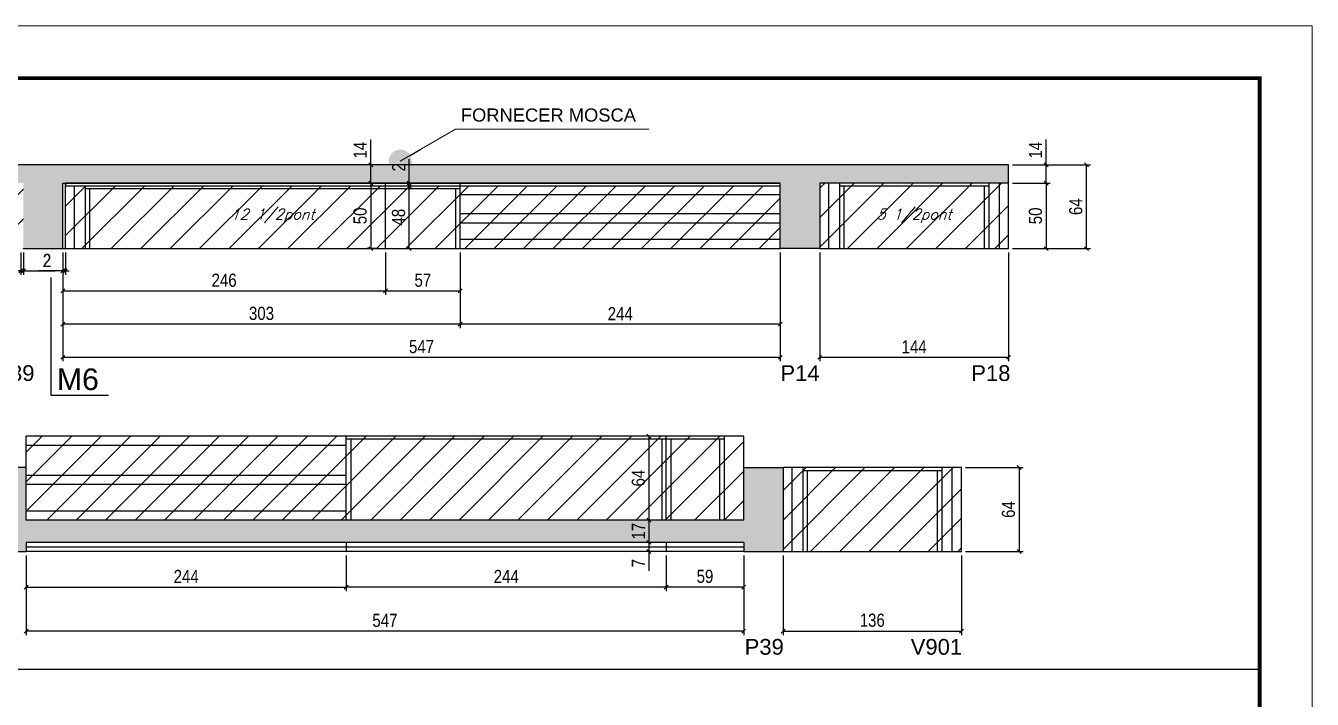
# Model space of a CAD drawing. Extents: x 3309 to 9563, y -2522 to 14608.
# Drawn here: x 5412 to 6393, y 6054 to 6568 of the extents above; entities that cross this region are included whole.
import ezdxf

# ---------------------------------------------------------------- set-up
doc = ezdxf.new("R2010")
doc.units = 0
doc.linetypes.add('DASHED', pattern=[0.75, 0.5, -0.25])
for name, color, linetype in [('5', 5, 'Continuous'), ('COTA', 241, 'Continuous'), ('NOMENCLATURA', 7, 'Continuous'), ('Painéis', 200, 'Continuous'), ('SARR_2.2x7', 40, 'Continuous'), ('SARR_3.5x7', 81, 'Continuous'), ('texto', 7, 'Continuous')]:
    doc.layers.add(name, color=color, linetype=linetype)
for name, color, linetype, lineweight in [('CARIMBO', 255, 'Continuous', 9), ('Folhas', 255, 'Continuous', 9), ('Hachura', 251, 'Continuous', 9), ('SARRAFO DE PRESSAO', 251, 'DASHED', 9)]:
    doc.layers.add(name, color=color, linetype=linetype, lineweight=lineweight)
doc.styles.add('ARIAL', font='arial.ttf')
doc.styles.add('COTA TECNICA', font='techl___.ttf', dxfattribs={"height": 10})
doc.styles.add('Romans', font='romans.shx')
doc.styles.get("Standard").update_dxf_attribs({"font": 'arial.ttf'})
doc.dimstyles.new('3x', dxfattribs={"dimtxt": 10, "dimasz": 5, "dimexe": 7, "dimexo": 5, "dimgap": 4, "dimtad": 1, "dimdec": 4, "dimlfac": 0.333333, "dimdsep": 46, "dimtxsty": 'Standard', "dimblk": 'DOT', "dimcen": 0.09, "dimclrd": 1, "dimclre": 1, "dimclrt": 2, "dimadec": 0, "dimazin": 2, "dimtfac": 1, "dimtdec": 4, "dimtmove": 0, "dimatfit": 3, "dimldrblk": 'DOT', "dimfxl": 1, "dimtolj": 1, "dimtzin": 0, "dimlwd": 9, "dimlwe": 9, "dimarcsym": 0})
doc.dimstyles.new('PAINEL', dxfattribs={"dimtxt": 10, "dimasz": 3, "dimexe": 3, "dimexo": 3, "dimgap": 3, "dimtad": 1, "dimdec": 1, "dimzin": 12, "dimdsep": 46, "dimtxsty": 'COTA TECNICA', "dimblk1": 'OBLIQUE', "dimblk2": 'OBLIQUE', "dimsah": 1, "dimcen": 0.9, "dimclrd": 4, "dimclre": 4, "dimclrt": 240, "dimadec": 1, "dimazin": 3, "dimtfac": 1, "dimtdec": 1, "dimtmove": 0, "dimatfit": 3, "dimfxl": 1, "dimtolj": 1, "dimtzin": 12, "dimarcsym": 0})

# ---------------------------------------------------------------- blocks, each defined once
blk = doc.blocks.new('9999999999')
at = {"layer": 'Folhas'}
blk.add_lwpolyline([(98138.98, 34190.21), (99623.98, 34190.21), (99623.98, 35240.21), (98138.98, 35240.21)], close=True, dxfattribs=at)
at = {"layer": 'Folhas', "color": 30, "const_width": 3}
blk.add_lwpolyline([(98213.98, 34230.21), (99583.98, 34230.21), (99583.98, 35200.21), (98213.98, 35200.21)], close=True, dxfattribs=at)
blk = doc.blocks.new('_Oblique')
at = {"color": 0, "linetype": 'ByBlock', "lineweight": -2}
blk.add_line((-0.5, -0.5), (0.5, 0.5), dxfattribs=at)
blk = doc.blocks.new('*D1060')
at = {"layer": 'COTA', "color": 4, "linetype": 'ByBlock', "lineweight": -2, "transparency": 16777216}
for p, q in [((5440.38, 6394.85), (5440.38, 6312)), ((5987.38, 6394.85), (5987.38, 6312)), ((5440.38, 6315), (5987.38, 6315))]:
    blk.add_line(p, q, dxfattribs=at)
at = {"layer": 'Defpoints', "color": 0, "linetype": 'ByBlock', "transparency": 16777216}
for p in [(5440.38, 6397.85), (5987.38, 6397.85), (5987.38, 6315)]:
    blk.add_point(p, dxfattribs=at)
at = {"layer": 'COTA', "color": 4, "linetype": 'ByBlock', "lineweight": -2, "transparency": 16777216, "xscale": 3, "yscale": 3, "zscale": 3, "rotation": 180}
blk.add_blockref('_Oblique', (5440.38, 6315), dxfattribs=at)
at = {"layer": 'COTA', "color": 4, "linetype": 'ByBlock', "lineweight": -2, "transparency": 16777216, "xscale": 3, "yscale": 3, "zscale": 3}
blk.add_blockref('_Oblique', (5987.38, 6315), dxfattribs=at)
at = {"layer": 'COTA', "color": 240, "linetype": 'ByBlock', "transparency": 16777216, "insert": (5713.88, 6323.11), "char_height": 10, "attachment_point": 5, "style": 'COTA TECNICA'}
blk.add_mtext('\\A1;547', dxfattribs=at)
blk = doc.blocks.new('*D1061')
at = {"layer": 'COTA', "color": 4, "lineweight": -2, "transparency": 16777216}
for p, q in [((5743.38, 6394.85), (5743.38, 6337.25)), ((5987.38, 6394.85), (5987.38, 6337.25)), ((5987.38, 6340.25), (5743.38, 6340.25))]:
    blk.add_line(p, q, dxfattribs=at)
at = {"layer": 'Defpoints', "color": 0, "transparency": 16777216}
for p in [(5743.38, 6397.85), (5987.38, 6397.85), (5743.38, 6340.25)]:
    blk.add_point(p, dxfattribs=at)
at = {"layer": 'COTA', "color": 4, "lineweight": -2, "transparency": 16777216, "xscale": 3, "yscale": 3, "zscale": 3, "rotation": 180}
blk.add_blockref('_Oblique', (5743.38, 6340.25), dxfattribs=at)
at = {"layer": 'COTA', "color": 4, "lineweight": -2, "transparency": 16777216, "xscale": 3, "yscale": 3, "zscale": 3}
blk.add_blockref('_Oblique', (5987.38, 6340.25), dxfattribs=at)
at = {"layer": 'COTA', "color": 240, "transparency": 16777216, "insert": (5865.38, 6348.32), "char_height": 10, "attachment_point": 5, "style": 'COTA TECNICA'}
blk.add_mtext('\\A1;244', dxfattribs=at)
blk = doc.blocks.new('*D1062')
at = {"layer": 'COTA', "color": 4, "lineweight": -2, "transparency": 16777216}
for p, q in [((5440.38, 6394.85), (5440.38, 6337.25)), ((5743.38, 6394.85), (5743.38, 6337.25)), ((5743.38, 6340.25), (5440.38, 6340.25))]:
    blk.add_line(p, q, dxfattribs=at)
at = {"layer": 'Defpoints', "color": 0, "transparency": 16777216}
for p in [(5440.38, 6397.85), (5743.38, 6397.85), (5440.38, 6340.25)]:
    blk.add_point(p, dxfattribs=at)
at = {"layer": 'COTA', "color": 4, "lineweight": -2, "transparency": 16777216, "xscale": 3, "yscale": 3, "zscale": 3, "rotation": 180}
blk.add_blockref('_Oblique', (5440.38, 6340.25), dxfattribs=at)
at = {"layer": 'COTA', "color": 4, "lineweight": -2, "transparency": 16777216, "xscale": 3, "yscale": 3, "zscale": 3}
blk.add_blockref('_Oblique', (5743.38, 6340.25), dxfattribs=at)
at = {"layer": 'COTA', "color": 240, "transparency": 16777216, "insert": (5591.88, 6348.47), "char_height": 10, "attachment_point": 5, "style": 'COTA TECNICA'}
blk.add_mtext('\\A1;303', dxfattribs=at)
blk = doc.blocks.new('*D1063')
at = {"layer": 'COTA', "color": 4, "lineweight": -2, "transparency": 16777216}
for p, q in [((6017.38, 6394.85), (6017.38, 6312)), ((6161.38, 6394.85), (6161.38, 6312)), ((6017.38, 6315), (6161.38, 6315))]:
    blk.add_line(p, q, dxfattribs=at)
at = {"layer": 'Defpoints', "color": 0, "transparency": 16777216}
for p in [(6017.38, 6397.85), (6161.38, 6397.85), (6161.38, 6315)]:
    blk.add_point(p, dxfattribs=at)
at = {"layer": 'COTA', "color": 4, "lineweight": -2, "transparency": 16777216, "xscale": 3, "yscale": 3, "zscale": 3, "rotation": 180}
blk.add_blockref('_Oblique', (6017.38, 6315), dxfattribs=at)
at = {"layer": 'COTA', "color": 4, "lineweight": -2, "transparency": 16777216, "xscale": 3, "yscale": 3, "zscale": 3}
blk.add_blockref('_Oblique', (6161.38, 6315), dxfattribs=at)
at = {"layer": 'COTA', "color": 240, "transparency": 16777216, "insert": (6089.38, 6323.07), "char_height": 10, "attachment_point": 5, "style": 'COTA TECNICA'}
blk.add_mtext('\\A1;144', dxfattribs=at)
blk = doc.blocks.new('*D1064')
at = {"layer": 'COTA', "color": 4, "lineweight": -2, "transparency": 16777216}
for p, q in [((6164.38, 6447.85), (6193.02, 6447.85)), ((6190.02, 6447.85), (6190.02, 6397.85)), ((6164.38, 6397.85), (6193.02, 6397.85))]:
    blk.add_line(p, q, dxfattribs=at)
at = {"layer": 'Defpoints', "color": 0, "transparency": 16777216}
for p in [(6161.38, 6447.85, 0), (6161.38, 6397.85, 0), (6190.02, 6397.85)]:
    blk.add_point(p, dxfattribs=at)
at = {"layer": 'COTA', "color": 4, "lineweight": -2, "transparency": 16777216, "xscale": 3, "yscale": 3, "zscale": 3}
for p, rotation in [((6190.02, 6447.85), 90), ((6190.02, 6397.85), 270)]:
    blk.add_blockref('_Oblique', p, dxfattribs=dict(at, rotation=rotation))
at = {"layer": 'COTA', "color": 240, "transparency": 16777216, "insert": (6181.91, 6422.85), "char_height": 10, "attachment_point": 5, "rotation": 90, "style": 'COTA TECNICA'}
blk.add_mtext('\\A1;50', dxfattribs=at)
blk = doc.blocks.new('*D1065')
at = {"layer": 'COTA', "color": 4, "lineweight": -2, "transparency": 16777216}
for p, q in [((6190.02, 6461.85), (6190.02, 6480.97)), ((6164.38, 6461.85), (6193.02, 6461.85)), ((6190.02, 6447.85), (6190.02, 6461.85)), ((6164.38, 6447.85), (6193.02, 6447.85))]:
    blk.add_line(p, q, dxfattribs=at)
at = {"layer": 'Defpoints', "color": 0, "transparency": 16777216}
for p in [(6161.38, 6461.85, 0), (6190.02, 6461.85), (6161.38, 6447.85, 0)]:
    blk.add_point(p, dxfattribs=at)
at = {"layer": 'COTA', "color": 4, "lineweight": -2, "transparency": 16777216, "xscale": 3, "yscale": 3, "zscale": 3}
for p, rotation in [((6190.02, 6461.85), 90), ((6190.02, 6447.85), 270)]:
    blk.add_blockref('_Oblique', p, dxfattribs=dict(at, rotation=rotation))
at = {"layer": 'COTA', "color": 240, "transparency": 16777216, "insert": (6181.95, 6472.91), "char_height": 10, "attachment_point": 5, "rotation": 90, "style": 'COTA TECNICA'}
blk.add_mtext('\\A1;14', dxfattribs=at)
blk = doc.blocks.new('*D1066')
at = {"layer": 'COTA', "color": 4, "lineweight": -2, "transparency": 16777216}
for p, q in [((6164.38, 6461.85), (6223.73, 6461.85)), ((6220.73, 6397.85), (6220.73, 6461.85)), ((6164.38, 6397.85), (6223.73, 6397.85))]:
    blk.add_line(p, q, dxfattribs=at)
at = {"layer": 'Defpoints', "color": 0, "transparency": 16777216}
for p in [(6161.38, 6461.85, 0), (6220.73, 6461.85), (6161.38, 6397.85, 0)]:
    blk.add_point(p, dxfattribs=at)
at = {"layer": 'COTA', "color": 4, "lineweight": -2, "transparency": 16777216, "xscale": 3, "yscale": 3, "zscale": 3}
for p, rotation in [((6220.73, 6461.85), 90), ((6220.73, 6397.85), 270)]:
    blk.add_blockref('_Oblique', p, dxfattribs=dict(at, rotation=rotation))
at = {"layer": 'COTA', "color": 240, "transparency": 16777216, "insert": (6212.63, 6429.85), "char_height": 10, "attachment_point": 5, "rotation": 90, "style": 'COTA TECNICA'}
blk.add_mtext('\\A1;64', dxfattribs=at)
blk = doc.blocks.new('*D1053')
at = {"layer": 'COTA', "color": 4, "lineweight": -2, "transparency": 16777216}
for p, q in [((5681.38, 6447.85), (5672.18, 6447.85)), ((5675.18, 6447.85), (5675.18, 6397.85)), ((5681.38, 6397.85), (5672.18, 6397.85))]:
    blk.add_line(p, q, dxfattribs=at)
at = {"layer": 'Defpoints', "color": 0, "transparency": 16777216}
for p in [(5684.38, 6447.85, 0), (5675.18, 6397.85), (5684.38, 6397.85, 0)]:
    blk.add_point(p, dxfattribs=at)
at = {"layer": 'COTA', "color": 4, "lineweight": -2, "transparency": 16777216, "xscale": 3, "yscale": 3, "zscale": 3}
for p, rotation in [((5675.18, 6447.85), 90), ((5675.18, 6397.85), 270)]:
    blk.add_blockref('_Oblique', p, dxfattribs=dict(at, rotation=rotation))
at = {"layer": 'COTA', "color": 240, "transparency": 16777216, "insert": (5667.07, 6422.85), "char_height": 10, "attachment_point": 5, "rotation": 90, "style": 'COTA TECNICA'}
blk.add_mtext('\\A1;50', dxfattribs=at)
blk = doc.blocks.new('*D1069')
at = {"layer": 'COTA', "color": 4, "lineweight": -2, "transparency": 16777216}
for p, q in [((5686.38, 6394.85), (5686.38, 6362.62)), ((5743.38, 6394.85), (5743.38, 6362.62)), ((5686.38, 6365.62), (5743.38, 6365.62))]:
    blk.add_line(p, q, dxfattribs=at)
at = {"layer": 'Defpoints', "color": 0, "transparency": 16777216}
for p in [(5686.38, 6397.85, 0), (5743.38, 6397.85, 0), (5743.38, 6365.62)]:
    blk.add_point(p, dxfattribs=at)
at = {"layer": 'COTA', "color": 4, "lineweight": -2, "transparency": 16777216, "xscale": 3, "yscale": 3, "zscale": 3, "rotation": 180}
blk.add_blockref('_Oblique', (5686.38, 6365.62), dxfattribs=at)
at = {"layer": 'COTA', "color": 4, "lineweight": -2, "transparency": 16777216, "xscale": 3, "yscale": 3, "zscale": 3}
blk.add_blockref('_Oblique', (5743.38, 6365.62), dxfattribs=at)
at = {"layer": 'COTA', "color": 240, "transparency": 16777216, "insert": (5714.88, 6373.73), "char_height": 10, "attachment_point": 5, "style": 'COTA TECNICA'}
blk.add_mtext('\\A1;57', dxfattribs=at)
blk = doc.blocks.new('*D1070')
at = {"layer": 'COTA', "color": 4, "lineweight": -2, "transparency": 16777216}
for p, q in [((5440.38, 6394.85), (5440.38, 6362.62)), ((5686.38, 6394.85), (5686.38, 6362.62)), ((5440.38, 6365.62), (5686.38, 6365.62))]:
    blk.add_line(p, q, dxfattribs=at)
at = {"layer": 'Defpoints', "color": 0, "transparency": 16777216}
for p in [(5440.38, 6397.85, 0), (5686.38, 6397.85, 0), (5686.38, 6365.62)]:
    blk.add_point(p, dxfattribs=at)
at = {"layer": 'COTA', "color": 4, "lineweight": -2, "transparency": 16777216, "xscale": 3, "yscale": 3, "zscale": 3, "rotation": 180}
blk.add_blockref('_Oblique', (5440.38, 6365.62), dxfattribs=at)
at = {"layer": 'COTA', "color": 4, "lineweight": -2, "transparency": 16777216, "xscale": 3, "yscale": 3, "zscale": 3}
blk.add_blockref('_Oblique', (5686.38, 6365.62), dxfattribs=at)
at = {"layer": 'COTA', "color": 240, "transparency": 16777216, "insert": (5563.38, 6373.72), "char_height": 10, "attachment_point": 5, "style": 'COTA TECNICA'}
blk.add_mtext('\\A1;246', dxfattribs=at)
blk = doc.blocks.new('*D1071')
at = {"layer": 'COTA', "color": 4, "lineweight": -2, "transparency": 16777216}
for p, q in [((5440.38, 6394.85), (5440.38, 6377.87)), ((5442.38, 6394.85), (5442.38, 6377.87)), ((5440.38, 6380.87), (5422.27, 6380.87)), ((5442.38, 6380.87), (5440.38, 6380.87)), ((5442.38, 6380.87), (5445.38, 6380.87))]:
    blk.add_line(p, q, dxfattribs=at)
at = {"layer": 'Defpoints', "color": 0, "transparency": 16777216}
for p in [(5440.38, 6397.85, 0), (5442.38, 6397.85, 0), (5440.38, 6380.87)]:
    blk.add_point(p, dxfattribs=at)
at = {"layer": 'COTA', "color": 4, "lineweight": -2, "transparency": 16777216, "xscale": 3, "yscale": 3, "zscale": 3}
blk.add_blockref('_Oblique', (5440.38, 6380.87), dxfattribs=at)
at = {"layer": 'COTA', "color": 4, "lineweight": -2, "transparency": 16777216, "xscale": 3, "yscale": 3, "zscale": 3, "rotation": 180}
blk.add_blockref('_Oblique', (5442.38, 6380.87), dxfattribs=at)
at = {"layer": 'COTA', "color": 240, "transparency": 16777216, "insert": (5428.32, 6388.87), "char_height": 10, "attachment_point": 5, "style": 'COTA TECNICA'}
blk.add_mtext('\\A1;2', dxfattribs=at)
blk = doc.blocks.new('*D1072')
at = {"layer": 'COTA', "color": 4, "lineweight": -2, "transparency": 16777216}
for p, q in [((5989.46, 6163.91), (5989.46, 6103.26)), ((6125.46, 6163.91), (6125.46, 6103.26)), ((5989.46, 6106.26), (6125.46, 6106.26))]:
    blk.add_line(p, q, dxfattribs=at)
at = {"layer": 'Defpoints', "color": 0, "transparency": 16777216}
for p in [(5989.46, 6166.91), (6125.46, 6166.91), (6125.46, 6106.26)]:
    blk.add_point(p, dxfattribs=at)
at = {"layer": 'COTA', "color": 4, "lineweight": -2, "transparency": 16777216, "xscale": 3, "yscale": 3, "zscale": 3, "rotation": 180}
blk.add_blockref('_Oblique', (5989.46, 6106.26), dxfattribs=at)
at = {"layer": 'COTA', "color": 4, "lineweight": -2, "transparency": 16777216, "xscale": 3, "yscale": 3, "zscale": 3}
blk.add_blockref('_Oblique', (6125.46, 6106.26), dxfattribs=at)
at = {"layer": 'COTA', "color": 240, "transparency": 16777216, "insert": (6057.46, 6114.48), "char_height": 10, "attachment_point": 5, "style": 'COTA TECNICA'}
blk.add_mtext('\\A1;136', dxfattribs=at)
blk = doc.blocks.new('*D1073')
at = {"layer": 'COTA', "color": 4, "linetype": 'ByBlock', "lineweight": -2, "transparency": 16777216}
for p, q in [((5412.46, 6163.91), (5412.46, 6103.26)), ((5959.46, 6163.91), (5959.46, 6103.26)), ((5959.46, 6106.26), (5412.46, 6106.26))]:
    blk.add_line(p, q, dxfattribs=at)
at = {"layer": 'Defpoints', "color": 0, "linetype": 'ByBlock', "transparency": 16777216}
for p in [(5412.46, 6166.91), (5959.46, 6166.91), (5412.46, 6106.26)]:
    blk.add_point(p, dxfattribs=at)
at = {"layer": 'COTA', "color": 4, "linetype": 'ByBlock', "lineweight": -2, "transparency": 16777216, "xscale": 3, "yscale": 3, "zscale": 3, "rotation": 180}
blk.add_blockref('_Oblique', (5412.46, 6106.26), dxfattribs=at)
at = {"layer": 'COTA', "color": 4, "linetype": 'ByBlock', "lineweight": -2, "transparency": 16777216, "xscale": 3, "yscale": 3, "zscale": 3}
blk.add_blockref('_Oblique', (5959.46, 6106.26), dxfattribs=at)
at = {"layer": 'COTA', "color": 240, "linetype": 'ByBlock', "transparency": 16777216, "insert": (5685.96, 6114.37), "char_height": 10, "attachment_point": 5, "style": 'COTA TECNICA'}
blk.add_mtext('\\A1;547', dxfattribs=at)
blk = doc.blocks.new('*D1074')
at = {"layer": 'COTA', "color": 4, "lineweight": -2, "transparency": 16777216}
for p, q in [((5412.46, 6163.91), (5412.46, 6136.8)), ((5656.46, 6163.91), (5656.46, 6136.8)), ((5412.46, 6139.8), (5656.46, 6139.8))]:
    blk.add_line(p, q, dxfattribs=at)
at = {"layer": 'Defpoints', "color": 0, "transparency": 16777216}
for p in [(5412.46, 6166.91), (5656.46, 6166.91), (5656.46, 6139.8)]:
    blk.add_point(p, dxfattribs=at)
at = {"layer": 'COTA', "color": 4, "lineweight": -2, "transparency": 16777216, "xscale": 3, "yscale": 3, "zscale": 3, "rotation": 180}
blk.add_blockref('_Oblique', (5412.46, 6139.8), dxfattribs=at)
at = {"layer": 'COTA', "color": 4, "lineweight": -2, "transparency": 16777216, "xscale": 3, "yscale": 3, "zscale": 3}
blk.add_blockref('_Oblique', (5656.46, 6139.8), dxfattribs=at)
at = {"layer": 'COTA', "color": 240, "transparency": 16777216, "insert": (5534.46, 6147.87), "char_height": 10, "attachment_point": 5, "style": 'COTA TECNICA'}
blk.add_mtext('\\A1;244', dxfattribs=at)
blk = doc.blocks.new('*D1057')
at = {"layer": 'COTA', "color": 4, "lineweight": -2, "transparency": 16777216}
for p, q in [((5656.46, 6163.91), (5656.46, 6136.8)), ((5900.46, 6163.91), (5900.46, 6136.8)), ((5900.46, 6139.8), (5656.46, 6139.8))]:
    blk.add_line(p, q, dxfattribs=at)
at = {"layer": 'Defpoints', "color": 0, "transparency": 16777216}
for p in [(5656.46, 6166.91, 0), (5900.46, 6166.91, 0), (5656.46, 6139.8)]:
    blk.add_point(p, dxfattribs=at)
at = {"layer": 'COTA', "color": 4, "lineweight": -2, "transparency": 16777216, "xscale": 3, "yscale": 3, "zscale": 3, "rotation": 180}
blk.add_blockref('_Oblique', (5656.46, 6139.8), dxfattribs=at)
at = {"layer": 'COTA', "color": 4, "lineweight": -2, "transparency": 16777216, "xscale": 3, "yscale": 3, "zscale": 3}
blk.add_blockref('_Oblique', (5900.46, 6139.8), dxfattribs=at)
at = {"layer": 'COTA', "color": 240, "transparency": 16777216, "insert": (5778.46, 6147.87), "char_height": 10, "attachment_point": 5, "style": 'COTA TECNICA'}
blk.add_mtext('\\A1;244', dxfattribs=at)
blk = doc.blocks.new('*D1058')
at = {"layer": 'COTA', "color": 4, "lineweight": -2, "transparency": 16777216}
for p, q in [((5900.46, 6163.91), (5900.46, 6136.8)), ((5959.46, 6163.91), (5959.46, 6136.8)), ((5959.46, 6139.8), (5900.46, 6139.8))]:
    blk.add_line(p, q, dxfattribs=at)
at = {"layer": 'Defpoints', "color": 0, "transparency": 16777216}
for p in [(5900.46, 6166.91, 0), (5959.46, 6166.91, 0), (5900.46, 6139.8)]:
    blk.add_point(p, dxfattribs=at)
at = {"layer": 'COTA', "color": 4, "lineweight": -2, "transparency": 16777216, "xscale": 3, "yscale": 3, "zscale": 3, "rotation": 180}
blk.add_blockref('_Oblique', (5900.46, 6139.8), dxfattribs=at)
at = {"layer": 'COTA', "color": 4, "lineweight": -2, "transparency": 16777216, "xscale": 3, "yscale": 3, "zscale": 3}
blk.add_blockref('_Oblique', (5959.46, 6139.8), dxfattribs=at)
at = {"layer": 'COTA', "color": 240, "transparency": 16777216, "insert": (5929.96, 6147.94), "char_height": 10, "attachment_point": 5, "style": 'COTA TECNICA'}
blk.add_mtext('\\A1;59', dxfattribs=at)
blk = doc.blocks.new('*D1059')
at = {"layer": 'COTA', "color": 4, "lineweight": -2, "transparency": 16777216}
for p, q in [((5897.46, 6254.91), (5884.24, 6254.91)), ((5887.24, 6254.91), (5887.24, 6190.91)), ((5897.46, 6190.91), (5884.24, 6190.91))]:
    blk.add_line(p, q, dxfattribs=at)
at = {"layer": 'Defpoints', "color": 0, "transparency": 16777216}
for p in [(5900.46, 6254.91, 0), (5887.24, 6190.91), (5900.46, 6190.91, 0)]:
    blk.add_point(p, dxfattribs=at)
at = {"layer": 'COTA', "color": 4, "lineweight": -2, "transparency": 16777216, "xscale": 3, "yscale": 3, "zscale": 3}
for p, rotation in [((5887.24, 6254.91), 90), ((5887.24, 6190.91), 270)]:
    blk.add_blockref('_Oblique', p, dxfattribs=dict(at, rotation=rotation))
at = {"layer": 'COTA', "color": 240, "transparency": 16777216, "insert": (5879.14, 6222.91), "char_height": 10, "attachment_point": 5, "rotation": 90, "style": 'COTA TECNICA'}
blk.add_mtext('\\A1;64', dxfattribs=at)
blk = doc.blocks.new('*D1076')
at = {"layer": 'COTA', "color": 4, "lineweight": -2, "transparency": 16777216}
for p, q in [((5675.18, 6461.85), (5675.18, 6480.97)), ((5688.81, 6461.85), (5672.18, 6461.85)), ((5675.18, 6447.85), (5675.18, 6461.85))]:
    blk.add_line(p, q, dxfattribs=at)
at = {"layer": 'Defpoints', "color": 0, "transparency": 16777216}
for p in [(5675.18, 6461.85), (5691.81, 6461.85, 0), (5675.18, 6447.85)]:
    blk.add_point(p, dxfattribs=at)
at = {"layer": 'COTA', "color": 4, "lineweight": -2, "transparency": 16777216, "xscale": 3, "yscale": 3, "zscale": 3}
for p, rotation in [((5675.18, 6461.85), 90), ((5675.18, 6447.85), 270)]:
    blk.add_blockref('_Oblique', p, dxfattribs=dict(at, rotation=rotation))
at = {"layer": 'COTA', "color": 240, "transparency": 16777216, "insert": (5667.11, 6472.91), "char_height": 10, "attachment_point": 5, "rotation": 90, "style": 'COTA TECNICA'}
blk.add_mtext('\\A1;14', dxfattribs=at)
blk = doc.blocks.new('*D1077')
at = {"layer": 'COTA', "color": 4, "lineweight": -2, "transparency": 16777216}
for p, q in [((5689.38, 6445.85), (5707.48, 6445.85)), ((5704.48, 6397.85), (5704.48, 6445.85)), ((5689.38, 6397.85), (5707.48, 6397.85))]:
    blk.add_line(p, q, dxfattribs=at)
at = {"layer": 'Defpoints', "color": 0, "transparency": 16777216}
for p in [(5686.38, 6445.85, 0), (5704.48, 6445.85), (5686.38, 6397.85, 0)]:
    blk.add_point(p, dxfattribs=at)
at = {"layer": 'COTA', "color": 4, "lineweight": -2, "transparency": 16777216, "xscale": 3, "yscale": 3, "zscale": 3}
for p, rotation in [((5704.48, 6445.85), 90), ((5704.48, 6397.85), 270)]:
    blk.add_blockref('_Oblique', p, dxfattribs=dict(at, rotation=rotation))
at = {"layer": 'COTA', "color": 240, "transparency": 16777216, "insert": (5696.38, 6421.85), "char_height": 10, "attachment_point": 5, "rotation": 90, "style": 'COTA TECNICA'}
blk.add_mtext('\\A1;48', dxfattribs=at)
blk = doc.blocks.new('*D1078')
at = {"layer": 'COTA', "color": 4, "lineweight": -2, "transparency": 16777216}
for p, q in [((5704.48, 6447.85), (5704.48, 6465.96)), ((5704.48, 6445.85), (5704.48, 6447.85)), ((5704.48, 6445.85), (5704.48, 6442.85))]:
    blk.add_line(p, q, dxfattribs=at)
at = {"layer": 'Defpoints', "color": 0, "transparency": 16777216}
for p in [(5704.48, 6447.85, 0), (5704.48, 6447.85), (5704.48, 6445.85, 0)]:
    blk.add_point(p, dxfattribs=at)
at = {"layer": 'COTA', "color": 4, "lineweight": -2, "transparency": 16777216, "xscale": 3, "yscale": 3, "zscale": 3}
for p, rotation in [((5704.48, 6447.85), 270), ((5704.48, 6445.85), 90)]:
    blk.add_blockref('_Oblique', p, dxfattribs=dict(at, rotation=rotation))
at = {"layer": 'COTA', "color": 240, "transparency": 16777216, "insert": (5696.48, 6459.91), "char_height": 10, "attachment_point": 5, "rotation": 90, "style": 'COTA TECNICA'}
blk.add_mtext('\\A1;2', dxfattribs=at)
blk = doc.blocks.new('*D1082')
at = {"layer": 'COTA', "color": 4, "lineweight": -2, "transparency": 16777216}
for p, q in [((6128.46, 6230.91), (6172.44, 6230.91)), ((6169.44, 6230.91), (6169.44, 6166.91)), ((6128.46, 6166.91), (6172.44, 6166.91))]:
    blk.add_line(p, q, dxfattribs=at)
at = {"layer": 'Defpoints', "color": 0, "transparency": 16777216}
for p in [(6125.46, 6230.91, 0), (6125.46, 6166.91, 0), (6169.44, 6166.91)]:
    blk.add_point(p, dxfattribs=at)
at = {"layer": 'COTA', "color": 4, "lineweight": -2, "transparency": 16777216, "xscale": 3, "yscale": 3, "zscale": 3}
for p, rotation in [((6169.44, 6230.91), 90), ((6169.44, 6166.91), 270)]:
    blk.add_blockref('_Oblique', p, dxfattribs=dict(at, rotation=rotation))
at = {"layer": 'COTA', "color": 240, "transparency": 16777216, "insert": (6161.34, 6198.91), "char_height": 10, "attachment_point": 5, "rotation": 90, "style": 'COTA TECNICA'}
blk.add_mtext('\\A1;64', dxfattribs=at)
blk = doc.blocks.new('*D1083')
at = {"layer": 'COTA', "color": 4, "lineweight": -2, "transparency": 16777216}
for p, q in [((5897.46, 6190.91), (5884.24, 6190.91)), ((5887.24, 6190.91), (5887.24, 6173.91)), ((5897.46, 6173.91), (5884.24, 6173.91))]:
    blk.add_line(p, q, dxfattribs=at)
at = {"layer": 'Defpoints', "color": 0, "transparency": 16777216}
for p in [(5900.46, 6190.91, 0), (5887.24, 6173.91), (5900.46, 6173.91, 0)]:
    blk.add_point(p, dxfattribs=at)
at = {"layer": 'COTA', "color": 4, "lineweight": -2, "transparency": 16777216, "xscale": 3, "yscale": 3, "zscale": 3}
for p, rotation in [((5887.24, 6190.91), 90), ((5887.24, 6173.91), 270)]:
    blk.add_blockref('_Oblique', p, dxfattribs=dict(at, rotation=rotation))
at = {"layer": 'COTA', "color": 240, "transparency": 16777216, "insert": (5879.17, 6182.41), "char_height": 10, "attachment_point": 5, "rotation": 90, "style": 'COTA TECNICA'}
blk.add_mtext('\\A1;17', dxfattribs=at)
blk = doc.blocks.new('*D1084')
at = {"layer": 'COTA', "color": 4, "lineweight": -2, "transparency": 16777216}
for p, q in [((5897.46, 6173.91), (5884.24, 6173.91)), ((5887.24, 6173.91), (5887.24, 6166.91)), ((5897.46, 6166.91), (5884.24, 6166.91)), ((5887.24, 6166.91), (5887.24, 6152.18))]:
    blk.add_line(p, q, dxfattribs=at)
at = {"layer": 'Defpoints', "color": 0, "transparency": 16777216}
for p in [(5900.46, 6173.91, 0), (5887.24, 6166.91), (5900.46, 6166.91, 0)]:
    blk.add_point(p, dxfattribs=at)
at = {"layer": 'COTA', "color": 4, "lineweight": -2, "transparency": 16777216, "xscale": 3, "yscale": 3, "zscale": 3}
for p, rotation in [((5887.24, 6173.91), 90), ((5887.24, 6166.91), 270)]:
    blk.add_blockref('_Oblique', p, dxfattribs=dict(at, rotation=rotation))
at = {"layer": 'COTA', "color": 240, "transparency": 16777216, "insert": (5879.17, 6158.04), "char_height": 10, "attachment_point": 5, "rotation": 90, "style": 'COTA TECNICA'}
blk.add_mtext('\\A1;7', dxfattribs=at)
blk = doc.blocks.new('_Dot')
at = {"color": 0, "linetype": 'ByBlock', "lineweight": -2}
blk.add_line((-0.5, 0), (-1, 0), dxfattribs=at)
at = {"color": 0, "linetype": 'ByBlock', "const_width": 0.5}
blk.add_lwpolyline([(-0.25, 0, 1), (0.25, 0, 1)], format="xyb", close=True, dxfattribs=at)
blk = doc.blocks.new('*D1162')
at = {"layer": 'COTA', "color": 4, "lineweight": -2, "transparency": 16777216}
for p, q in [((5408.38, 6394.85), (5408.38, 6377.87)), ((5410.38, 6394.85), (5410.38, 6377.87)), ((5408.38, 6380.87), (5405.38, 6380.87)), ((5408.38, 6380.87), (5410.38, 6380.87)), ((5410.38, 6380.87), (5434.61, 6380.87))]:
    blk.add_line(p, q, dxfattribs=at)
at = {"layer": 'Defpoints', "color": 0, "transparency": 16777216}
for p in [(5408.38, 6397.85, 0), (5410.38, 6397.85, 0), (5410.38, 6380.87)]:
    blk.add_point(p, dxfattribs=at)
at = {"layer": 'COTA', "color": 4, "lineweight": -2, "transparency": 16777216, "xscale": 3, "yscale": 3, "zscale": 3}
blk.add_blockref('_Oblique', (5408.38, 6380.87), dxfattribs=at)
at = {"layer": 'COTA', "color": 4, "lineweight": -2, "transparency": 16777216, "xscale": 3, "yscale": 3, "zscale": 3, "rotation": 180}
blk.add_blockref('_Oblique', (5410.38, 6380.87), dxfattribs=at)
at = {"layer": 'COTA', "color": 240, "transparency": 16777216, "insert": (5428.55, 6388.87), "char_height": 10, "attachment_point": 5, "style": 'COTA TECNICA'}
blk.add_mtext('\\A1;2', dxfattribs=at)

msp = doc.modelspace()

# ---------------------------------------------------------------- hatches: boundary and pattern name
at = {"layer": 'COTA'}
h = msp.add_hatch(dxfattribs=at)
h.set_pattern_fill('AR-CONC', color=256, scale=0.03)
h.paths.add_polyline_path([(5440.38, 6447.85), (5987.38, 6447.85), (5987.38, 6445.85), (5987.38, 6397.85), (6017.38, 6397.85), (6017.38, 6447.85), (6161.38, 6447.85), (6161.38, 6461.85), (5314.38, 6461.85), (5314.38, 6447.85), (5410.38, 6447.85), (5410.38, 6397.85), (5440.38, 6397.85)])
h = msp.add_hatch(dxfattribs=at)
h.set_pattern_fill('AR-CONC', color=256, scale=0.03)
h.set_pattern_definition([(50, (0, 44.3298), (5.46554, -0.4781726), [0.5715, -6.2865]), (355, (0, 44.33), (-1.0573026, 5.7317054), [0.4572, -5.0292175]), (100.451445, (0.4555, 44.29), (4.4082374, 5.2535326), [0.4857003, -5.3427073]), (46.1842, (0, 45.854), (8.132371, -1.26127), [0.85725, -9.42975]), (96.63556, (0.678, 45.749), (7.122124, 7.422784), [0.728551, -8.014068]), (351.18415, (0, 45.854), (7.122124, 7.422784), [0.685799, -7.543792]), (21, (0.762, 45.4728), (4.5484317, -3.067956), [0.5715, -6.2865]), (326, (0.762, 45.473), (1.854061, 5.525639), [0.4572, -5.0292]), (71.451445, (1.141, 45.217), (6.4024926, 2.457683), [0.4857003, -5.342698]), (37.5, (0, 44.3298), (0.0926581, 2.53665117), [0, -4.96824, 0, -5.1054, 0, -5.04825]), (7.5, (0, 44.3298), (2.0045899, 3.00541724), [0, -2.91084, 0, -4.85394, 0, -1.92405]), (327.5, (-1.6993, 44.3298), (4.06771786, -0.1718623), [0, -1.905, 0, -5.9436, 0, -7.8867]), (317.5, (-2.4613, 44.3298), (4.4438754, 0.7627947), [0, -2.4765, 0, -3.94716, 0, -5.6007])])
h.paths.add_polyline_path([(5989.46, 6230.91), (5959.46, 6230.91), (5959.46, 6190.91), (5412.46, 6190.91), (5412.46, 6230.91), (5238.46, 6230.91), (5238.46, 6216.91), (5382.46, 6216.91), (5382.46, 6166.91), (5412.46, 6166.91), (5412.46, 6173.91), (5959.46, 6173.91), (5959.46, 6166.91), (5989.46, 6166.91)])
at = {"layer": 'Hachura', "linetype": 'ByBlock'}
h = msp.add_hatch(dxfattribs=at)
h.set_pattern_fill('ANSI31', color=256, scale=5)
h.paths.add_polyline_path([(5410.38, 6397.85), (5410.38, 6447.85), (5314.38, 6447.85), (5314.38, 6397.85)])
h.paths.add_polyline_path([(5442.38, 6445.85), (5442.38, 6397.85), (5686.38, 6397.85), (5686.38, 6445.85)])
h.paths.add_polyline_path([(5743.38, 6397.85), (5987.38, 6397.85), (5987.38, 6445.85), (5743.38, 6445.85)])
h.paths.add_polyline_path([(5686.38, 6445.85), (5686.38, 6397.85), (5743.38, 6397.85), (5743.38, 6445.85)])
h.paths.add_polyline_path([(6161.38, 6397.85), (6161.38, 6447.85), (6017.38, 6447.85), (6017.38, 6397.85)])
h = msp.add_hatch(dxfattribs=at)
h.set_pattern_fill('ANSI31', color=256, scale=5)
h.set_pattern_definition([(45, (0, 44.33), (-11.22532, 11.22532), [])])
h.paths.add_polyline_path([(5412.46, 6254.91), (5412.46, 6190.91), (5656.46, 6190.91), (5656.46, 6254.91)])
h.paths.add_polyline_path([(5656.46, 6254.91), (5656.46, 6190.91), (5900.46, 6190.91), (5900.46, 6254.91)])
h.paths.add_polyline_path([(5900.46, 6254.91), (5900.46, 6190.91), (5959.46, 6190.91), (5959.46, 6254.91)])
h.paths.add_polyline_path([(6125.46, 6166.91), (6125.46, 6230.91), (5989.46, 6230.91), (5989.46, 6166.91)])

# ---------------------------------------------------------------- linework, layer by layer
at = {"layer": 'COTA'}
for p, q in [((6161.38, 6461.85, 0), (5314.38, 6461.85, 0)), ((6161.38, 6447.85, 0), (6161.38, 6461.85, 0)), ((5410.38, 6397.85, 0), (5440.38, 6397.85, 0)), ((6017.38, 6397.85, 0), (5987.38, 6397.85, 0)), ((5412.46, 6230.91, 0), (5238.46, 6230.91, 0)), ((5959.46, 6230.91, 0), (5989.46, 6230.91, 0)), ((5382.46, 6166.91, 0), (5412.46, 6166.91, 0)), ((5959.46, 6166.91, 0), (5989.46, 6166.91, 0)), ((4982.87, 6077.29), (6352.87, 6077.29))]:
    msp.add_line(p, q, dxfattribs=at)
at = {"layer": 'NOMENCLATURA', "linetype": 'Continuous'}
for p, q in [((5431.46, 6285.8, 0), (5431.46, 6375.84, 0)), ((5475.16, 6285.8, 0), (5431.46, 6285.8, 0))]:
    msp.add_line(p, q, dxfattribs=at)
at = {"layer": 'Painéis', "linetype": 'ByBlock'}
for p, q in [((5440.38, 6447.85, 0), (5987.38, 6447.85, 0)), ((5440.38, 6397.85, 0), (5440.38, 6447.85, 0)), ((5442.38, 6397.85, 0), (5442.38, 6447.85, 0)), ((5686.38, 6397.85, 0), (5686.38, 6447.85, 0)), ((5743.38, 6397.85, 0), (5743.38, 6447.85, 0)), ((5987.38, 6397.85, 0), (5987.38, 6447.85, 0)), ((6161.38, 6447.85, 0), (6017.38, 6447.85, 0)), ((6017.38, 6447.85, 0), (6017.38, 6397.85, 0)), ((6161.38, 6397.85, 0), (6161.38, 6447.85, 0)), ((5440.38, 6397.85, 0), (5987.38, 6397.85, 0)), ((6017.38, 6397.85, 0), (6161.38, 6397.85, 0)), ((5959.46, 6254.91, 0), (5412.46, 6254.91, 0)), ((5412.46, 6190.91, 0), (5412.46, 6254.91, 0)), ((5656.46, 6190.91, 0), (5656.46, 6254.91, 0)), ((5900.46, 6190.91, 0), (5900.46, 6254.91, 0)), ((5959.46, 6190.91, 0), (5959.46, 6254.91, 0)), ((6125.46, 6230.91, 0), (5989.46, 6230.91, 0)), ((5989.46, 6230.91, 0), (5989.46, 6166.91, 0)), ((6125.46, 6166.91, 0), (6125.46, 6230.91, 0)), ((5959.46, 6190.91, 0), (5412.46, 6190.91, 0)), ((5959.46, 6173.91, 0), (5412.46, 6173.91, 0)), ((5412.46, 6173.91, 0), (5412.46, 6166.91, 0)), ((5656.46, 6173.91, 0), (5656.46, 6166.91, 0)), ((5900.46, 6173.91, 0), (5900.46, 6166.91, 0)), ((5959.46, 6173.91, 0), (5959.46, 6166.91, 0)), ((5959.46, 6166.91, 0), (5412.46, 6166.91, 0)), ((5989.46, 6166.91, 0), (6125.46, 6166.91, 0))]:
    msp.add_line(p, q, dxfattribs=at)
at = {"layer": 'Painéis', "linetype": 'ByBlock', "elevation": 0}
msp.add_lwpolyline([(5442.38, 6445.85), (5987.38, 6445.85), (5987.38, 6447.85), (5442.38, 6447.85)], close=True, dxfattribs=at)
at = {"layer": 'SARR_2.2x7', "linetype": 'Continuous'}
for p, q in [((5449.38, 6397.85, 0), (5449.38, 6445.85, 0)), ((5457.38, 6443.65, 0), (5743.38, 6443.65, 0)), ((6024.38, 6397.85, 0), (6024.38, 6447.85, 0)), ((6032.38, 6445.65, 0), (6146.38, 6445.65, 0)), ((6154.38, 6397.85, 0), (6154.38, 6447.85, 0)), ((5987.38, 6438.85, 0), (5743.38, 6438.85, 0)), ((5987.38, 6424.36, 0), (5743.38, 6424.36, 0)), ((5987.38, 6417.36, 0), (5743.38, 6417.36, 0)), ((5987.38, 6404.85, 0), (5743.38, 6404.85, 0)), ((5412.46, 6247.91, 0), (5656.46, 6247.91, 0)), ((5900.46, 6252.71, 0), (5656.46, 6252.71, 0)), ((5944.46, 6252.71, 0), (5900.46, 6252.71, 0)), ((5996.46, 6166.91, 0), (5996.46, 6230.91, 0)), ((6004.46, 6228.71, 0), (6110.46, 6228.71, 0)), ((6118.46, 6166.91, 0), (6118.46, 6230.91, 0)), ((5412.46, 6225.25, 0), (5656.46, 6225.25, 0)), ((5412.46, 6218.25, 0), (5656.46, 6218.25, 0)), ((5412.46, 6197.91, 0), (5656.46, 6197.91, 0)), ((5412.46, 6170.41, 0), (5656.46, 6170.41, 0)), ((5656.46, 6170.41, 0), (5900.46, 6170.41, 0)), ((5900.46, 6170.41, 0), (5959.46, 6170.41, 0))]:
    msp.add_line(p, q, dxfattribs=at)
at = {"layer": 'SARR_3.5x7'}
for p, q in [((5457.38, 6445.85, 0), (5457.38, 6397.85, 0)), ((5460.88, 6443.65, 0), (5460.88, 6397.85, 0)), ((5739.88, 6443.65, 0), (5739.88, 6397.85, 0)), ((6032.38, 6447.85, 0), (6032.38, 6397.85, 0)), ((6035.88, 6445.65, 0), (6035.88, 6397.85, 0)), ((6142.88, 6445.65, 0), (6142.88, 6397.85, 0)), ((6146.38, 6447.85, 0), (6146.38, 6397.85, 0)), ((5659.96, 6252.71, 0), (5659.96, 6190.91, 0)), ((5896.96, 6252.71, 0), (5896.96, 6190.91, 0)), ((5903.96, 6252.71, 0), (5903.96, 6190.91, 0)), ((5940.96, 6252.71, 0), (5940.96, 6190.91, 0)), ((5944.46, 6254.91, 0), (5944.46, 6190.91, 0)), ((6004.46, 6230.91, 0), (6004.46, 6166.91, 0)), ((6007.96, 6228.71, 0), (6007.96, 6166.91, 0)), ((6106.96, 6228.71, 0), (6106.96, 6166.91, 0)), ((6110.46, 6230.91, 0), (6110.46, 6166.91, 0))]:
    msp.add_line(p, q, dxfattribs=at)

# ---------------------------------------------------------------- block references
at = {"layer": 'SARRAFO DE PRESSAO', "color": 6, "linetype": 'ByBlock'}
msp.add_blockref('9999999999', (-93231.11, -28672.37), dxfattribs=at)

# ---------------------------------------------------------------- texts
at = {"layer": '5', "linetype": 'Continuous'}
for s, rotation, p in [('P39', 359.99996, (5389.04, 6296.98, 0)), ('P14', 0.00004, (5987.45, 6296.98, 0)), ('P18', 0.00004, (6132.96, 6296.98, 0)), ('P39', 0.00004, (5960.22, 6088.25, 0)), ('V901', 0.00004, (6086.79, 6088.25, 0))]:
    msp.add_text(s, height=12, rotation=rotation, dxfattribs=at).set_placement(p)
at = {"layer": 'CARIMBO', "style": 'ARIAL'}
msp.add_text('FORNECER MOSCA', height=10, dxfattribs=at).set_placement((5743.85, 6494.75, 0))
at = {"layer": 'NOMENCLATURA', "linetype": 'Continuous'}
msp.add_text('M6', height=16.5, dxfattribs=at).set_placement((5435.91, 6289.99, 0))
at = {"layer": 'texto', "color": 2, "char_height": 8, "attachment_point": 5, "style": 'Romans'}
for s, insert in [('{\\Q19;\\C256;12 1/2pont}', (5600.38, 6422.85, 0)), ('{\\Q19;\\C256;5 1/2pont}', (6089.38, 6422.85, 0))]:
    msp.add_mtext(s, dxfattribs=dict(at, insert=insert))

# ---------------------------------------------------------------- dimensions: what is measured, and where the dimension line sits
at = {"layer": 'COTA'}
for base, p1, p2, angle, picture, middle in [((5675.18, 6461.85), (5675.18, 6447.85), (5691.81, 6461.85, 0), 90, '*D1076', (5667.11, 6472.91)), ((6190.02, 6461.85), (6161.38, 6447.85, 0), (6161.38, 6461.85, 0), 90, '*D1065', (6181.95, 6472.91)), ((5704.48, 6447.85), (5704.48, 6445.85, 0), (5704.48, 6447.85, 0), 90, '*D1078', (5696.48, 6459.91)), ((6220.73, 6461.85), (6161.38, 6397.85, 0), (6161.38, 6461.85, 0), 90, '*D1066', (6212.63, 6429.85)), ((5675.18, 6397.85), (5684.38, 6447.85, 0), (5684.38, 6397.85, 0), 90, '*D1053', (5667.07, 6422.85)), ((5704.48, 6445.85), (5686.38, 6397.85, 0), (5686.38, 6445.85, 0), 90, '*D1077', (5696.38, 6421.85)), ((6190.02, 6397.85), (6161.38, 6447.85, 0), (6161.38, 6397.85, 0), 90, '*D1064', (6181.91, 6422.85)), ((5743.38, 6340.25, 0), (5987.38, 6397.85, 0), (5743.38, 6397.85, 0), 180, '*D1061', (5865.38, 6348.32, 0)), ((6161.38, 6315, 0), (6017.38, 6397.85, 0), (6161.38, 6397.85, 0), 180, '*D1063', (6089.38, 6323.07, 0)), ((5887.24, 6190.91), (5900.46, 6254.91, 0), (5900.46, 6190.91, 0), 90, '*D1059', (5879.14, 6222.91)), ((6169.44, 6166.91), (6125.46, 6230.91, 0), (6125.46, 6166.91, 0), 90, '*D1082', (6161.34, 6198.91)), ((5887.24, 6173.91), (5900.46, 6190.91, 0), (5900.46, 6173.91, 0), 90, '*D1083', (5879.17, 6182.41)), ((5887.24, 6166.91), (5900.46, 6173.91, 0), (5900.46, 6166.91, 0), 90, '*D1084', (5879.17, 6158.04)), ((5656.46, 6139.8), (5900.46, 6166.91, 0), (5656.46, 6166.91, 0), 180, '*D1057', (5778.46, 6147.87)), ((5900.46, 6139.8), (5959.46, 6166.91, 0), (5900.46, 6166.91, 0), 180, '*D1058', (5929.96, 6147.94)), ((6125.46, 6106.26, 0), (5989.46, 6166.91, 0), (6125.46, 6166.91, 0), 180, '*D1072', (6057.46, 6114.48, 0))]:
    dim = msp.add_linear_dim(base=base, p1=p1, p2=p2, angle=angle, dimstyle='PAINEL', dxfattribs=at)
    dim.commit()
    dim.dimension.update_dxf_attribs({"geometry": picture, "text_midpoint": middle})
dim = msp.add_linear_dim(base=(5410.38, 6380.87), p1=(5408.38, 6397.85, 0), p2=(5410.38, 6397.85, 0), dimstyle='PAINEL', dxfattribs=at)
dim.commit()
dim.dimension.update_dxf_attribs({"geometry": '*D1162', "text_midpoint": (5428.55, 6380.87), "dimtype": 160})
for base, p1, p2, picture, middle in [((5440.38, 6380.87), (5442.38, 6397.85, 0), (5440.38, 6397.85, 0), '*D1071', (5428.32, 6388.87)), ((5686.38, 6365.62), (5440.38, 6397.85, 0), (5686.38, 6397.85, 0), '*D1070', (5563.38, 6373.72)), ((5743.38, 6365.62), (5686.38, 6397.85, 0), (5743.38, 6397.85, 0), '*D1069', (5714.88, 6373.73)), ((5656.46, 6139.8, 0), (5412.46, 6166.91, 0), (5656.46, 6166.91, 0), '*D1074', (5534.46, 6147.87, 0))]:
    dim = msp.add_linear_dim(base=base, p1=p1, p2=p2, dimstyle='PAINEL', dxfattribs=at)
    dim.commit()
    dim.dimension.update_dxf_attribs({"geometry": picture, "text_midpoint": middle})
at = {"layer": 'COTA', "linetype": 'ByBlock'}
dim = msp.add_linear_dim(base=(5987.38, 6315, 0), p1=(5440.38, 6397.85, 0), p2=(5987.38, 6397.85, 0), dimstyle='PAINEL', dxfattribs=at)
dim.commit()
dim.dimension.update_dxf_attribs({"geometry": '*D1060', "text_midpoint": (5713.88, 6323.11, 0)})
at = {"layer": 'COTA'}
dim = msp.add_linear_dim(base=(5440.38, 6340.25, 0), p1=(5743.38, 6397.85, 0), p2=(5440.38, 6397.85, 0), angle=180, dimstyle='PAINEL', override={"dimtmove": 1}, dxfattribs=at)
dim.commit()
dim.dimension.update_dxf_attribs({"geometry": '*D1062', "text_midpoint": (5591.88, 6348.47, 0)})
at = {"layer": 'COTA', "linetype": 'ByBlock'}
dim = msp.add_linear_dim(base=(5412.46, 6106.26, 0), p1=(5959.46, 6166.91, 0), p2=(5412.46, 6166.91, 0), angle=180, dimstyle='PAINEL', dxfattribs=at)
dim.commit()
dim.dimension.update_dxf_attribs({"geometry": '*D1073', "text_midpoint": (5685.96, 6114.37, 0)})

# ---------------------------------------------------------------- leaders
at = {"layer": 'Hachura'}
msp.add_leader([(5697.66, 6464.6, 0), (5739.78, 6489.03, 0), (5887.22, 6489.03, 0)], dimstyle='3x', override={"dimasz": 17.5, "dimgap": 4, "dimtad": 0}, dxfattribs=at)

doc.saveas('drawing.dxf')
